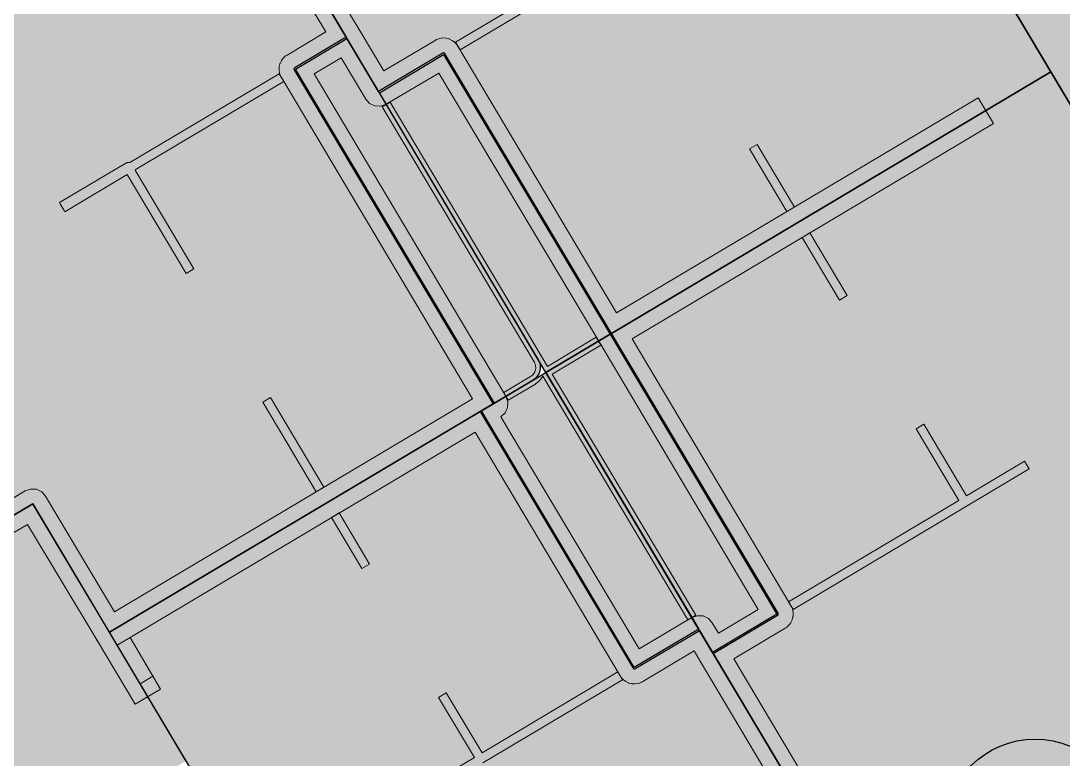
# Model space of a CAD drawing. Header units: millimetres. Extents: x 0 to 312583, y -208103 to 25097.
# Drawn here: x 151906 to 158868, y -54528 to -49596 of the extents above; entities that cross this region are included whole.
import ezdxf

# ---------------------------------------------------------------- set-up
doc = ezdxf.new("R2010")
doc.units = ezdxf.units.MM
doc.linetypes.add('Solid', pattern=[0])
for name, color, linetype, lineweight in [('Inner Walls', 5, 'Solid', 0), ('Room Objects', 47, 'Solid', 15), ('Room Walls', 47, 'Solid', 35), ('Service Area', 252, 'Solid', 25), ('Studio Apartment', 250, 'Solid', 25), ('Three-Bedroom Apartment', 151, 'Solid', 25)]:
    doc.layers.add(name, color=color, linetype=linetype, lineweight=lineweight)

msp = doc.modelspace()

# ---------------------------------------------------------------- hatches: boundary and pattern name
at = {"layer": 'Room Objects', "linetype": 'Solid', "lineweight": 0}
msp.add_hatch(color=5, dxfattribs=at).paths.add_polyline_path([(152550, -53767), (152550, -53767), (152636, -53716), (152636, -53716), (152636, -53716), (152789, -53974), (152789, -53974), (152703, -54025)], flags=0)
at = {"layer": 'Service Area', "linetype": 'Solid', "lineweight": 25}
for points in [[(176726, -38093), (186799, -55010), (185080, -56033), (176031, -40834), (159298, -50797), (158275, -49078)], [(153741, -49919), (154085, -49714), (155362, -51860), (155371, -51878), (155375, -51897), (155376, -51916), (155373, -51936), (155367, -51954), (155356, -51971), (155343, -51985), (155328, -51997), (155070, -52150)], [(154730, -49821), (155843, -51690), (155413, -51946), (155413, -51946), (154301, -50077)], [(155843, -51690), (156956, -53559), (156526, -53815), (155413, -51946), (155413, -51946)], [(156434, -53660), (156004, -53916), (154984, -52202), (155413, -51946), (155413, -51946)], [(151986, -52823), (153009, -54541), (120948, -73630), (119925, -71911)]]:
    msp.add_hatch(color=254, dxfattribs=at).paths.add_polyline_path(points, flags=0)
at = {"layer": 'Studio Apartment', "linetype": 'Solid', "lineweight": 25}
for points in [[(154335, -42463), (158786, -49938), (158786, -49938), (155852, -51685), (155852, -51685), (154739, -49816), (154738, -49815), (154736, -49813), (154735, -49812), (154733, -49812), (154731, -49811), (154729, -49811), (154727, -49812), (154725, -49813), (154296, -50068), (150963, -44470), (150963, -44470)], [(158786, -49938), (163237, -57413), (163237, -57413), (159864, -59421), (159864, -59421), (156531, -53823), (156961, -53567), (156962, -53566), (156964, -53565), (156965, -53563), (156965, -53561), (156966, -53559), (156966, -53557), (156965, -53556), (156964, -53554), (155852, -51685)], [(152499, -53681), (152499, -53681), (154975, -52207), (155996, -53921), (155997, -53922), (155998, -53924), (156000, -53925), (156002, -53925), (156004, -53926), (156006, -53926), (156008, -53925), (156010, -53924), (156439, -53669), (159496, -58803), (159496, -58803), (156581, -60538)]]:
    msp.add_hatch(color=252, dxfattribs=at).paths.add_polyline_path(points, flags=0)
at = {"layer": 'Three-Bedroom Apartment', "linetype": 'Solid', "lineweight": 25}
msp.add_hatch(color=150, dxfattribs=at).paths.add_polyline_path([(139672, -52031), (142587, -50295), (145501, -48560), (151331, -45089), (151331, -45089), (154080, -49706), (154080, -49706), (153736, -49910), (153734, -49912), (153733, -49913), (153732, -49915), (153731, -49917), (153731, -49918), (153731, -49920), (153732, -49922), (153733, -49924), (155061, -52156), (152499, -53681), (151986, -52823), (149072, -54557), (146157, -56293), (143681, -57767), (141895, -54769), (141894, -54767), (141893, -54766), (141891, -54765), (141889, -54764), (141887, -54764), (141885, -54764), (141884, -54764), (141882, -54765), (141452, -55021)], flags=0)

# ---------------------------------------------------------------- linework, layer by layer
at = {"layer": 'Inner Walls', "color": 47, "linetype": 'Solid', "lineweight": 15}
for p, q in [((151534, -45234), (154166, -49655)), ((153943, -49671), (151373, -45355)), ((153685, -49825), (153943, -49671)), ((154166, -49655), (154330, -49931)), ((154330, -49931), (154674, -49727)), ((154674, -49727), (154683, -49722)), ((154683, -49722), (154685, -49721)), ((154685, -49721), (154703, -49715)), ((154703, -49715), (154705, -49714)), ((154705, -49714), (154724, -49711)), ((154724, -49711), (154726, -49711)), ((154726, -49711), (154746, -49712)), ((154746, -49712), (154748, -49713)), ((154748, -49713), (154767, -49717)), ((154767, -49717), (154769, -49718)), ((154769, -49718), (154786, -49727)), ((154786, -49727), (154788, -49728)), ((154788, -49728), (154804, -49739)), ((154804, -49739), (154805, -49741)), ((154805, -49741), (154818, -49755)), ((154818, -49755), (154819, -49757)), ((154819, -49757), (154825, -49765)), ((154825, -49765), (155886, -51548)), ((153648, -49861), (153659, -49846)), ((153659, -49846), (153661, -49844)), ((153661, -49844), (153675, -49831)), ((153675, -49831), (153677, -49830)), ((153677, -49830), (153685, -49825)), ((154045, -49843), (153865, -49950)), ((154210, -50120), (154045, -49843)), ((153631, -49923), (153632, -49904)), ((153632, -49904), (153633, -49902)), ((153633, -49902), (153637, -49883)), ((153637, -49883), (153638, -49881)), ((153638, -49881), (153647, -49863)), ((153647, -49863), (153648, -49861)), ((153631, -49925), (153631, -49923)), ((153634, -49944), (153631, -49925)), ((153635, -49946), (153634, -49944)), ((153641, -49965), (153635, -49946)), ((153642, -49967), (153641, -49965)), ((153647, -49975), (153642, -49967)), ((154924, -52121), (153647, -49975)), ((153865, -49950), (155147, -52104)), ((154699, -49945), (154347, -50154)), ((155766, -51736), (154699, -49945)), ((154236, -50149), (154210, -50120)), ((155886, -51548), (158301, -50110)), ((158301, -50110), (158403, -50282)), ((154271, -50165), (154236, -50149)), ((154310, -50167), (154271, -50165)), ((154347, -50154), (154310, -50167)), ((158403, -50282), (155989, -51720)), ((155989, -51720), (157050, -53503)), ((156832, -53528), (155766, -51736)), ((152533, -53544), (154924, -52121)), ((155147, -52104), (155160, -52141)), ((155160, -52141), (155158, -52180)), ((155141, -52215), (155112, -52241)), ((155158, -52180), (155141, -52215)), ((155112, -52241), (156036, -53792)), ((154940, -52344), (154005, -52901)), ((155910, -53972), (154940, -52344)), ((145677, -56463), (151935, -52737)), ((151935, -52737), (151972, -52724)), ((151972, -52724), (152011, -52726)), ((152011, -52726), (152046, -52742)), ((152046, -52742), (152072, -52771)), ((152072, -52771), (152533, -53544)), ((154005, -52901), (152636, -53716)), ((151952, -52960), (149123, -54643)), ((152413, -53732), (151952, -52960)), ((156566, -53686), (156832, -53528)), ((157050, -53503), (157055, -53511)), ((157055, -53511), (157056, -53513)), ((157056, -53513), (157062, -53532)), ((157062, -53532), (157063, -53533)), ((157063, -53533), (157066, -53553)), ((156036, -53792), (156388, -53583)), ((156388, -53583), (156425, -53570)), ((156425, -53570), (156464, -53572)), ((156464, -53572), (156499, -53588)), ((156499, -53588), (156525, -53617)), ((157059, -53597), (157050, -53615)), ((157064, -53576), (157059, -53595)), ((157059, -53595), (157059, -53597)), ((157065, -53574), (157064, -53576)), ((157066, -53555), (157065, -53574)), ((157066, -53553), (157066, -53555)), ((156525, -53617), (156566, -53686)), ((157012, -53653), (156668, -53858)), ((157020, -53648), (157012, -53653)), ((157022, -53647), (157020, -53648)), ((157036, -53634), (157022, -53647)), ((157038, -53632), (157036, -53634)), ((157049, -53617), (157038, -53632)), ((157050, -53615), (157049, -53617)), ((152669, -54162), (152413, -53732)), ((152636, -53716), (152840, -54060)), ((156404, -53806), (156061, -54010)), ((156445, -53874), (156404, -53806)), ((159282, -58639), (156445, -53874)), ((156668, -53858), (159465, -58555)), ((155915, -53980), (155910, -53972)), ((155916, -53982), (155915, -53980)), ((155930, -53996), (155916, -53982)), ((155931, -53998), (155930, -53996)), ((155947, -54009), (155931, -53998)), ((155948, -54010), (155947, -54009)), ((155966, -54019), (155948, -54010)), ((155968, -54020), (155966, -54019)), ((155987, -54024), (155968, -54020)), ((155989, -54025), (155987, -54024)), ((156009, -54026), (155989, -54025)), ((156030, -54023), (156010, -54026)), ((156032, -54022), (156030, -54023)), ((156050, -54016), (156032, -54022)), ((156052, -54015), (156050, -54016)), ((156061, -54010), (156052, -54015)), ((152840, -54060), (152669, -54162)), ((156010, -54026), (156009, -54026))]:
    msp.add_line(p, q, dxfattribs=at)
for p in [(154166, -49655), (155766, -51736), (152413, -53732), (152413, -53732)]:
    msp.add_point(p, dxfattribs=at)
at = {"layer": 'Room Objects', "color": 0, "linetype": 'Solid', "lineweight": 0}
for p, q in [((152550, -53767), (152636, -53716)), ((152636, -53716), (152789, -53974)), ((152703, -54025), (152550, -53767)), ((152789, -53974), (152703, -54025))]:
    msp.add_line(p, q, dxfattribs=at)
for p in [(152636, -53716), (152636, -53716), (152550, -53767), (152789, -53974)]:
    msp.add_point(p, dxfattribs=at)
at = {"layer": 'Room Walls', "color": 47, "linetype": 'Solid', "lineweight": 9}
for p, q in [((154810, -49739), (155972, -49047)), ((155977, -49114), (154840, -49791)), ((154840, -49791), (154810, -49739)), ((152635, -50543), (153631, -49950)), ((153631, -49950), (153662, -50001)), ((153662, -50001), (152677, -50587)), ((154321, -50170), (154373, -50139)), ((155336, -51874), (154321, -50170)), ((154373, -50139), (155388, -51845)), ((156773, -50452), (156825, -50422)), ((157023, -50871), (156773, -50452)), ((156825, -50422), (157074, -50841)), ((152611, -50546), (152617, -50544)), ((152617, -50544), (152619, -50543)), ((152619, -50543), (152625, -50542)), ((152625, -50542), (152627, -50542)), ((152627, -50542), (152632, -50542)), ((152632, -50542), (152634, -50543)), ((152634, -50543), (152635, -50543)), ((152164, -50811), (152607, -50548)), ((152607, -50548), (152610, -50546)), ((152610, -50546), (152611, -50546)), ((152677, -50587), (152669, -50593)), ((152669, -50593), (153062, -51253)), ((152617, -50623), (152200, -50872)), ((153011, -51284), (152617, -50623)), ((152169, -50820), (152164, -50811)), ((152183, -50842), (152169, -50820)), ((152195, -50863), (152183, -50842)), ((152200, -50872), (152195, -50863)), ((157074, -50841), (157023, -50871)), ((157125, -51043), (157177, -51012)), ((157177, -51012), (157426, -51431)), ((157374, -51462), (157125, -51043)), ((153045, -51264), (153011, -51284)), ((153062, -51253), (153045, -51264)), ((157426, -51431), (157374, -51462)), ((155424, -51905), (155750, -51710)), ((155750, -51710), (155781, -51762)), ((155781, -51762), (155455, -51956)), ((155388, -51845), (155424, -51905)), ((155342, -51888), (155336, -51874)), ((155339, -51941), (155344, -51928)), ((155345, -51901), (155342, -51888)), ((155344, -51928), (155346, -51915)), ((155346, -51915), (155345, -51901)), ((155132, -52079), (155311, -51972)), ((155311, -51972), (155323, -51963)), ((155323, -51963), (155332, -51953)), ((155332, -51953), (155339, -51941)), ((155365, -52006), (155361, -52009)), ((155379, -51991), (155365, -52006)), ((155382, -51986), (155379, -51991)), ((155392, -51970), (155382, -51986)), ((156362, -53598), (155392, -51969)), ((155392, -51969), (155392, -51970)), ((155455, -51956), (156414, -53567)), ((155343, -52023), (155162, -52130)), ((155345, -52021), (155343, -52023)), ((155361, -52009), (155345, -52021)), ((153522, -52143), (153574, -52113)), ((153879, -52743), (153522, -52143)), ((153574, -52113), (153931, -52712)), ((155147, -52104), (155132, -52079)), ((155162, -52130), (155147, -52104)), ((157886, -52321), (157938, -52291)), ((158171, -52800), (157886, -52321)), ((157938, -52291), (158223, -52770)), ((158223, -52770), (158611, -52539)), ((158611, -52539), (158641, -52590)), ((158641, -52590), (158228, -52836)), ((153931, -52712), (153879, -52743)), ((157035, -53477), (158171, -52800)), ((158228, -52836), (157066, -53528)), ((153981, -52915), (154033, -52884)), ((154033, -52884), (154236, -53226)), ((154185, -53256), (153981, -52915)), ((154236, -53226), (154185, -53256)), ((157066, -53528), (157035, -53477)), ((156414, -53567), (156362, -53598)), ((154987, -54487), (155895, -53946)), ((155895, -53946), (155910, -53972)), ((155925, -53998), (154992, -54553)), ((155910, -53972), (155925, -53998)), ((154696, -54116), (154748, -54085)), ((154748, -54085), (154987, -54487)), ((154936, -54517), (154696, -54116)), ((154662, -54680), (154936, -54517))]:
    msp.add_line(p, q, dxfattribs=at)
for p in [(155388, -51845), (155336, -51874), (158228, -52836)]:
    msp.add_point(p, dxfattribs=at)
at = {"layer": 'Service Area', "color": 254, "linetype": 'Solid', "lineweight": 25}
for p, q in [((159298, -50797), (158275, -49078)), ((153741, -49919), (154085, -49714)), ((154085, -49714), (155362, -51860)), ((154301, -50077), (154730, -49821)), ((154730, -49821), (155843, -51690)), ((155070, -52150), (153741, -49919)), ((155413, -51946), (154301, -50077)), ((155413, -51946), (155843, -51690)), ((155843, -51690), (155413, -51946)), ((155843, -51690), (156956, -53559)), ((155362, -51860), (155371, -51878)), ((155373, -51936), (155367, -51954)), ((155371, -51878), (155375, -51897)), ((155376, -51916), (155373, -51936)), ((155375, -51897), (155376, -51916)), ((154984, -52202), (155413, -51946)), ((155328, -51997), (155070, -52150)), ((155343, -51985), (155328, -51997)), ((155356, -51971), (155343, -51985)), ((155367, -51954), (155356, -51971)), ((155413, -51946), (156434, -53660)), ((156526, -53815), (155413, -51946)), ((156004, -53916), (154984, -52202)), ((119925, -71911), (151986, -52823)), ((151986, -52823), (153009, -54541)), ((156956, -53559), (156526, -53815)), ((156434, -53660), (156004, -53916))]:
    msp.add_line(p, q, dxfattribs=at)
msp.add_point((155413, -51946), dxfattribs=at)
msp.add_point((155413, -51946), dxfattribs=at)
msp.add_point((155413, -51946), dxfattribs=at)
at = {"layer": 'Studio Apartment', "color": 252, "linetype": 'Solid', "lineweight": 25}
for p, q in [((154335, -42463), (158786, -49938)), ((154296, -50068), (150963, -44470)), ((154725, -49813), (154296, -50068)), ((154727, -49812), (154725, -49813)), ((154729, -49811), (154727, -49812)), ((154731, -49811), (154729, -49811)), ((154733, -49812), (154731, -49811)), ((154735, -49812), (154733, -49812)), ((154736, -49813), (154735, -49812)), ((154738, -49815), (154736, -49813)), ((154739, -49816), (154738, -49815)), ((155852, -51685), (154739, -49816)), ((155852, -51685), (158786, -49938)), ((158786, -49938), (155852, -51685)), ((158786, -49938), (163237, -57413)), ((156964, -53554), (155852, -51685)), ((152499, -53681), (154975, -52207)), ((154975, -52207), (155996, -53921)), ((156531, -53823), (156961, -53567)), ((156961, -53567), (156962, -53566)), ((156962, -53566), (156964, -53565)), ((156965, -53556), (156964, -53554)), ((156964, -53565), (156965, -53563)), ((156966, -53557), (156965, -53556)), ((156965, -53561), (156966, -53559)), ((156965, -53563), (156965, -53561)), ((156966, -53559), (156966, -53557)), ((156010, -53924), (156439, -53669)), ((156439, -53669), (159496, -58803)), ((156581, -60538), (152499, -53681)), ((159864, -59421), (156531, -53823)), ((155996, -53921), (155997, -53922)), ((155997, -53922), (155998, -53924)), ((155998, -53924), (156000, -53925)), ((156000, -53925), (156002, -53925)), ((156002, -53925), (156004, -53926)), ((156004, -53926), (156006, -53926)), ((156006, -53926), (156008, -53925)), ((156008, -53925), (156010, -53924))]:
    msp.add_line(p, q, dxfattribs=at)
for p in [(158786, -49938), (155852, -51685), (152499, -53681)]:
    msp.add_point(p, dxfattribs=at)
at = {"layer": 'Three-Bedroom Apartment', "color": 150, "linetype": 'Solid', "lineweight": 25}
for p, q in [((151331, -45089), (154080, -49706)), ((154080, -49706), (153736, -49910)), ((153732, -49915), (153731, -49917)), ((153731, -49917), (153731, -49918)), ((153733, -49913), (153732, -49915)), ((153734, -49912), (153733, -49913)), ((153736, -49910), (153734, -49912)), ((153731, -49918), (153731, -49920)), ((153731, -49920), (153732, -49922)), ((153732, -49922), (153733, -49924)), ((153733, -49924), (155061, -52156)), ((155061, -52156), (152499, -53681)), ((151986, -52823), (149072, -54557)), ((152499, -53681), (151986, -52823))]:
    msp.add_line(p, q, dxfattribs=at)
at = {"layer": 'Three-Bedroom Apartment', "color": 7, "linetype": 'Solid', "lineweight": 25}
msp.add_circle((158681, -54994), 600, dxfattribs=at)
at = {"layer": 'Three-Bedroom Apartment', "color": 150, "linetype": 'Solid', "lineweight": 25}
msp.add_point((154080, -49706), dxfattribs=at)

doc.saveas('drawing.dxf')
